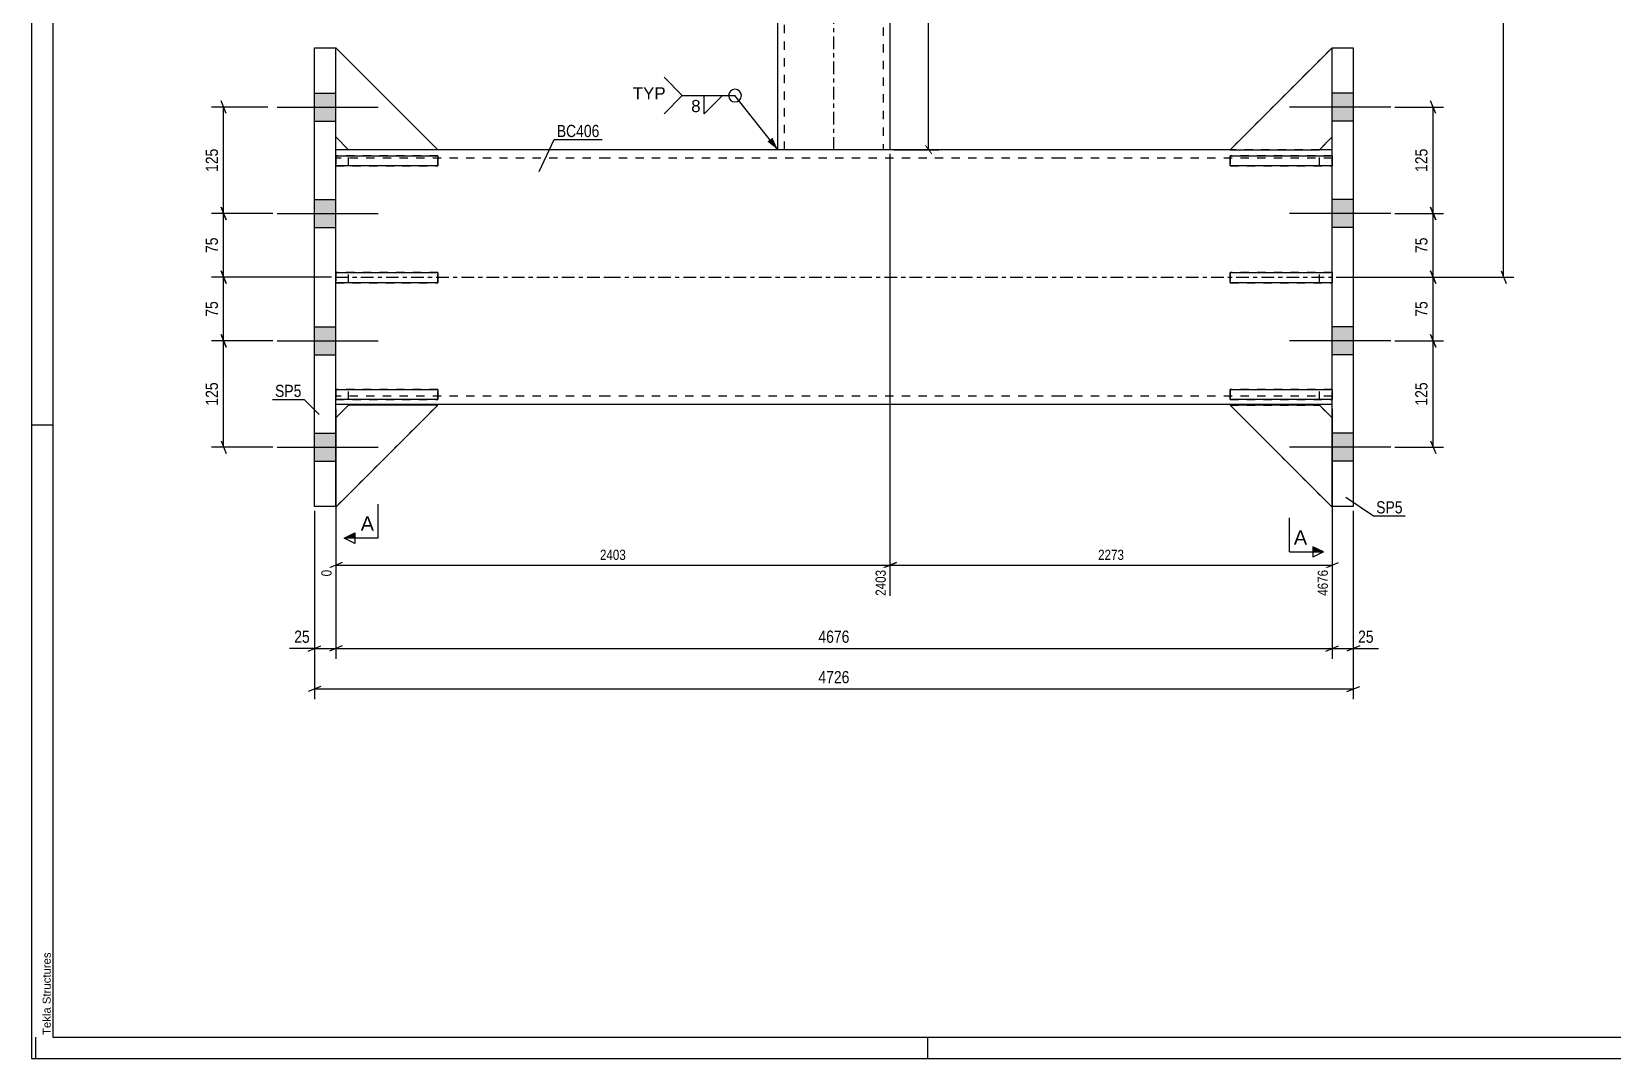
# Model space of a CAD drawing. Header units: millimetres. Extents: x 0 to 841, y 0 to 594.
# Drawn here: x 0 to 372.2, y 0 to 241.7 of the extents above; entities that cross this region are included whole.
import ezdxf

# ---------------------------------------------------------------- set-up
doc = ezdxf.new("R2010")
doc.units = ezdxf.units.MM
doc.linetypes.add('DXK_LINE_DOT2', pattern=[3.9198, 1.9599, -1.9599])
doc.linetypes.add('DXK_LINE_DOT3', pattern=[5.9187, 2.979, -0.9799, 0.9799, -0.9799])
doc.styles.add('Arial', font='arial.ttf', dxfattribs={"height": 0.2})
doc.styles.add('Arial Narrow', font='ARIALN.TTF', dxfattribs={"height": 0.2})

# ---------------------------------------------------------------- blocks, each defined once
blk = doc.blocks.new('Unknown-122566984-1134')
at = {"color": 5, "linetype": 'Continuous'}
for p, q in [((0, 594), (0, 0)), ((5, 589), (5, 5)), ((5, 149), (0, 149)), ((1, 0), (1, 5)), ((5, 5), (836, 5)), ((211, 0), (211, 5)), ((0, 0), (841, 0))]:
    blk.add_line(p, q, dxfattribs=at)
at = {"color": 174, "linetype": 'Continuous', "style": 'Arial'}
blk.add_text('Tekla Structures', height=1.9102, rotation=90, dxfattribs=at).set_placement((4.5, 5.5))
blk = doc.blocks.new('Part-122566984-2843 - 2769')
at = {"color": 2, "linetype": 'Continuous'}
for p, q in [((306.21, 237.88), (311.21, 237.88)), ((306.21, 212.44), (306.21, 237.88)), ((311.21, 237.88), (311.21, 129.88)), ((306.21, 184.94), (306.21, 210.04)), ((306.21, 157.44), (306.21, 182.54)), ((306.21, 129.88), (306.21, 155.04)), ((311.21, 129.88), (306.21, 129.88))]:
    blk.add_line(p, q, dxfattribs=at)
at = {"color": 7, "linetype": 'DXK_LINE_DOT2'}
for p, q in [((306.21, 210.04), (306.21, 212.44)), ((306.21, 182.54), (306.21, 184.94)), ((306.21, 155.04), (306.21, 157.44))]:
    blk.add_line(p, q, dxfattribs=at)
blk = doc.blocks.new('Part-122566984-2855 - 2769')
at = {"color": 7, "linetype": 'DXK_LINE_DOT2'}
for p, q in [((306.21, 237.88), (282.21, 213.88)), ((306.21, 216.88), (306.21, 237.88)), ((303.21, 213.88), (306.21, 216.88)), ((282.21, 213.88), (303.21, 213.88))]:
    blk.add_line(p, q, dxfattribs=at)
blk = doc.blocks.new('Part-122566984-2785 - 2769')
at = {"color": 2, "linetype": 'Continuous'}
for p, q in [((74.61, 213.88), (71.61, 213.88)), ((135.61, 213.88), (95.61, 213.88)), ((242.11, 213.88), (135.71, 213.88)), ((282.21, 213.88), (242.21, 213.88)), ((306.21, 213.88), (303.21, 213.88)), ((135.61, 153.88), (71.61, 153.88)), ((242.11, 153.88), (135.71, 153.88)), ((306.21, 153.88), (242.21, 153.88))]:
    blk.add_line(p, q, dxfattribs=at)
at = {"color": 7, "linetype": 'DXK_LINE_DOT2'}
for p, q in [((71.61, 153.88), (71.61, 213.88)), ((95.61, 213.88), (74.61, 213.88)), ((303.21, 213.88), (282.21, 213.88)), ((306.21, 153.88), (306.21, 213.88)), ((135.61, 211.88), (71.61, 211.88)), ((242.11, 211.88), (135.71, 211.88)), ((306.21, 211.88), (242.21, 211.88)), ((135.61, 155.88), (71.61, 155.88)), ((242.11, 155.88), (135.71, 155.88)), ((306.21, 155.88), (242.21, 155.88))]:
    blk.add_line(p, q, dxfattribs=at)
at = {"color": 7, "linetype": 'DXK_LINE_DOT3'}
for p, q in [((71.61, 183.88), (135.61, 183.88)), ((135.71, 183.88), (242.11, 183.88)), ((242.21, 183.88), (306.21, 183.88))]:
    blk.add_line(p, q, dxfattribs=at)
blk = doc.blocks.new('Part-122566984-2857 - 2769')
at = {"color": 7, "linetype": 'DXK_LINE_DOT2'}
for p, q in [((74.61, 153.74), (71.61, 150.74)), ((71.61, 129.74), (95.61, 153.74)), ((95.61, 153.74), (74.61, 153.74)), ((71.61, 150.74), (71.61, 129.74))]:
    blk.add_line(p, q, dxfattribs=at)
blk = doc.blocks.new('Bolt-122566984-2786 - 2769')
at = {"linetype": 'Continuous'}
for points in [[(306.21, 227.18), (306.21, 220.58), (311.21, 220.58), (311.21, 227.18)], [(306.21, 227.18), (306.21, 220.58), (311.21, 220.58), (311.21, 227.18)], [(306.21, 227.18), (306.21, 220.58), (311.21, 220.58), (311.21, 227.18)], [(306.21, 202.18), (306.21, 195.58), (311.21, 195.58), (311.21, 202.18)], [(306.21, 202.18), (306.21, 195.58), (311.21, 195.58), (311.21, 202.18)], [(306.21, 172.18), (306.21, 165.58), (311.21, 165.58), (311.21, 172.18)], [(306.21, 172.18), (306.21, 165.58), (311.21, 165.58), (311.21, 172.18)], [(306.21, 147.18), (306.21, 140.58), (311.21, 140.58), (311.21, 147.18)], [(306.21, 147.18), (306.21, 140.58), (311.21, 140.58), (311.21, 147.18)], [(306.21, 147.18), (306.21, 140.58), (311.21, 140.58), (311.21, 147.18)]]:
    blk.add_hatch(color=1, dxfattribs=at).paths.add_polyline_path(points)
at = {"color": 1, "linetype": 'Continuous'}
for p, q in [((311.21, 227.18), (306.21, 227.18)), ((311.21, 227.18), (306.21, 227.18)), ((311.21, 227.18), (306.21, 227.18)), ((320.01, 223.88), (296.21, 223.88)), ((320.01, 223.88), (296.21, 223.88)), ((320.01, 223.88), (296.21, 223.88)), ((311.21, 220.58), (306.21, 220.58)), ((311.21, 220.58), (306.21, 220.58)), ((311.21, 220.58), (306.21, 220.58)), ((311.21, 202.18), (306.21, 202.18)), ((311.21, 202.18), (306.21, 202.18)), ((320.01, 198.88), (296.21, 198.88)), ((320.01, 198.88), (296.21, 198.88)), ((311.21, 195.58), (306.21, 195.58)), ((311.21, 195.58), (306.21, 195.58)), ((311.21, 172.18), (306.21, 172.18)), ((311.21, 172.18), (306.21, 172.18)), ((320.01, 168.88), (296.21, 168.88)), ((320.01, 168.88), (296.21, 168.88)), ((311.21, 165.58), (306.21, 165.58)), ((311.21, 165.58), (306.21, 165.58)), ((311.21, 147.18), (306.21, 147.18)), ((311.21, 147.18), (306.21, 147.18)), ((311.21, 147.18), (306.21, 147.18)), ((320.01, 143.88), (296.21, 143.88)), ((320.01, 143.88), (296.21, 143.88)), ((320.01, 143.88), (296.21, 143.88)), ((311.21, 140.58), (306.21, 140.58)), ((311.21, 140.58), (306.21, 140.58)), ((311.21, 140.58), (306.21, 140.58))]:
    blk.add_line(p, q, dxfattribs=at)
blk = doc.blocks.new('Part-122566984-2852 - 2769')
at = {"color": 7, "linetype": 'DXK_LINE_DOT2'}
for p, q in [((306.21, 157.44), (282.21, 157.44)), ((282.21, 157.44), (282.21, 155.04)), ((303.21, 155.04), (303.21, 157.44)), ((306.21, 155.04), (306.21, 157.44)), ((282.21, 155.04), (306.21, 155.04))]:
    blk.add_line(p, q, dxfattribs=at)
blk = doc.blocks.new('Part-122566984-2851 - 2769')
at = {"color": 7, "linetype": 'DXK_LINE_DOT2'}
for p, q in [((306.21, 212.44), (282.21, 212.44)), ((282.21, 212.44), (282.21, 210.04)), ((303.21, 210.04), (303.21, 212.44)), ((306.21, 210.04), (306.21, 212.44)), ((282.21, 210.04), (306.21, 210.04))]:
    blk.add_line(p, q, dxfattribs=at)
blk = doc.blocks.new('Bolt-122566984-2788 - 2769')
at = {"linetype": 'Continuous'}
for points in [[(66.61, 227.18), (66.61, 220.58), (71.61, 220.58), (71.61, 227.18)], [(66.61, 227.18), (66.61, 220.58), (71.61, 220.58), (71.61, 227.18)], [(66.61, 227.18), (66.61, 220.58), (71.61, 220.58), (71.61, 227.18)], [(66.61, 202.18), (66.61, 195.58), (71.61, 195.58), (71.61, 202.18)], [(66.61, 202.18), (66.61, 195.58), (71.61, 195.58), (71.61, 202.18)], [(66.61, 172.18), (66.61, 165.58), (71.61, 165.58), (71.61, 172.18)], [(66.61, 172.18), (66.61, 165.58), (71.61, 165.58), (71.61, 172.18)], [(66.61, 147.18), (66.61, 140.58), (71.61, 140.58), (71.61, 147.18)], [(66.61, 147.18), (66.61, 140.58), (71.61, 140.58), (71.61, 147.18)], [(66.61, 147.18), (66.61, 140.58), (71.61, 140.58), (71.61, 147.18)]]:
    blk.add_hatch(color=1, dxfattribs=at).paths.add_polyline_path(points)
at = {"color": 1, "linetype": 'Continuous'}
for p, q in [((66.61, 227.18), (71.61, 227.18)), ((66.61, 227.18), (71.61, 227.18)), ((66.61, 227.18), (71.61, 227.18)), ((57.81, 223.88), (81.61, 223.88)), ((57.81, 223.88), (81.61, 223.88)), ((57.81, 223.88), (81.61, 223.88)), ((66.61, 220.58), (71.61, 220.58)), ((66.61, 220.58), (71.61, 220.58)), ((66.61, 220.58), (71.61, 220.58)), ((66.61, 202.18), (71.61, 202.18)), ((66.61, 202.18), (71.61, 202.18)), ((57.81, 198.88), (81.61, 198.88)), ((57.81, 198.88), (81.61, 198.88)), ((66.61, 195.58), (71.61, 195.58)), ((66.61, 195.58), (71.61, 195.58)), ((66.61, 172.18), (71.61, 172.18)), ((66.61, 172.18), (71.61, 172.18)), ((57.81, 168.88), (81.61, 168.88)), ((57.81, 168.88), (81.61, 168.88)), ((66.61, 165.58), (71.61, 165.58)), ((66.61, 165.58), (71.61, 165.58)), ((66.61, 147.18), (71.61, 147.18)), ((66.61, 147.18), (71.61, 147.18)), ((66.61, 147.18), (71.61, 147.18)), ((57.81, 143.88), (81.61, 143.88)), ((57.81, 143.88), (81.61, 143.88)), ((57.81, 143.88), (81.61, 143.88)), ((66.61, 140.58), (71.61, 140.58)), ((66.61, 140.58), (71.61, 140.58)), ((66.61, 140.58), (71.61, 140.58))]:
    blk.add_line(p, q, dxfattribs=at)
blk = doc.blocks.new('Part-122566984-2848 - 2769')
at = {"color": 2, "linetype": 'Continuous'}
for p, q in [((175.71, 277.98), (175.71, 317.98)), ((202.11, 317.98), (202.11, 277.98)), ((175.71, 213.88), (175.71, 277.88)), ((202.11, 277.88), (202.11, 213.88))]:
    blk.add_line(p, q, dxfattribs=at)
at = {"color": 7, "linetype": 'DXK_LINE_DOT2'}
for p, q in [((175.71, 317.98), (202.11, 317.98)), ((177.31, 277.98), (177.31, 317.98)), ((200.51, 317.98), (200.51, 277.98)), ((177.31, 213.88), (177.31, 277.88)), ((200.51, 277.88), (200.51, 213.88)), ((202.11, 213.88), (175.71, 213.88))]:
    blk.add_line(p, q, dxfattribs=at)
at = {"color": 7, "linetype": 'DXK_LINE_DOT3'}
for p, q in [((188.91, 277.98), (188.91, 317.98)), ((188.91, 213.88), (188.91, 277.88))]:
    blk.add_line(p, q, dxfattribs=at)
blk = doc.blocks.new('Part-122566984-2817 - 2769')
at = {"color": 7, "linetype": 'DXK_LINE_DOT2'}
for p, q in [((95.61, 157.44), (71.61, 157.44)), ((71.61, 157.44), (71.61, 155.04)), ((74.61, 155.04), (74.61, 157.44)), ((95.61, 155.04), (95.61, 157.44)), ((71.61, 155.04), (95.61, 155.04))]:
    blk.add_line(p, q, dxfattribs=at)
blk = doc.blocks.new('Part-122566984-2821 - 2769')
at = {"color": 2, "linetype": 'Continuous'}
for p, q in [((71.61, 210.04), (71.61, 212.44)), ((71.61, 212.44), (95.61, 212.44)), ((95.61, 212.44), (95.61, 210.04)), ((95.61, 210.04), (71.61, 210.04))]:
    blk.add_line(p, q, dxfattribs=at)
at = {"color": 7, "linetype": 'DXK_LINE_DOT2'}
blk.add_line((74.61, 210.04), (74.61, 212.44), dxfattribs=at)
blk = doc.blocks.new('Part-122566984-2818 - 2769')
at = {"color": 7, "linetype": 'DXK_LINE_DOT2'}
for p, q in [((95.61, 212.44), (71.61, 212.44)), ((71.61, 212.44), (71.61, 210.04)), ((74.61, 210.04), (74.61, 212.44)), ((95.61, 210.04), (95.61, 212.44)), ((71.61, 210.04), (95.61, 210.04))]:
    blk.add_line(p, q, dxfattribs=at)
blk = doc.blocks.new('Part-122566984-2819 - 2769')
at = {"color": 7, "linetype": 'DXK_LINE_DOT2'}
for p, q in [((95.61, 184.94), (71.61, 184.94)), ((71.61, 184.94), (71.61, 182.54)), ((71.61, 182.54), (95.61, 182.54)), ((74.61, 182.54), (74.61, 184.94)), ((95.61, 182.54), (95.61, 184.94))]:
    blk.add_line(p, q, dxfattribs=at)
blk = doc.blocks.new('Part-122566984-2820 - 2769')
at = {"color": 2, "linetype": 'Continuous'}
for p, q in [((71.61, 155.04), (71.61, 157.44)), ((71.61, 157.44), (95.61, 157.44)), ((95.61, 157.44), (95.61, 155.04)), ((95.61, 155.04), (71.61, 155.04))]:
    blk.add_line(p, q, dxfattribs=at)
at = {"color": 7, "linetype": 'DXK_LINE_DOT2'}
blk.add_line((74.61, 155.04), (74.61, 157.44), dxfattribs=at)
blk = doc.blocks.new('Part-122566984-2822 - 2769')
at = {"color": 2, "linetype": 'Continuous'}
for p, q in [((282.21, 212.44), (306.21, 212.44)), ((282.21, 210.04), (282.21, 212.44)), ((306.21, 212.44), (306.21, 210.04)), ((306.21, 210.04), (282.21, 210.04))]:
    blk.add_line(p, q, dxfattribs=at)
at = {"color": 7, "linetype": 'DXK_LINE_DOT2'}
blk.add_line((303.21, 210.04), (303.21, 212.44), dxfattribs=at)
blk = doc.blocks.new('Part-122566984-2823 - 2769')
at = {"color": 2, "linetype": 'Continuous'}
for p, q in [((282.21, 184.94), (306.21, 184.94)), ((282.21, 182.54), (282.21, 184.94)), ((306.21, 182.54), (282.21, 182.54)), ((306.21, 184.94), (306.21, 182.54))]:
    blk.add_line(p, q, dxfattribs=at)
at = {"color": 7, "linetype": 'DXK_LINE_DOT2'}
blk.add_line((303.21, 182.54), (303.21, 184.94), dxfattribs=at)
blk = doc.blocks.new('Part-122566984-2833 - 2769')
at = {"color": 2, "linetype": 'Continuous'}
for p, q in [((66.61, 129.88), (66.61, 237.88)), ((66.61, 237.88), (71.61, 237.88)), ((71.61, 212.44), (71.61, 237.88)), ((71.61, 184.94), (71.61, 210.04)), ((71.61, 157.44), (71.61, 182.54)), ((71.61, 129.88), (71.61, 155.04)), ((71.61, 129.88), (66.61, 129.88))]:
    blk.add_line(p, q, dxfattribs=at)
at = {"color": 7, "linetype": 'DXK_LINE_DOT2'}
for p, q in [((71.61, 210.04), (71.61, 212.44)), ((71.61, 182.54), (71.61, 184.94)), ((71.61, 155.04), (71.61, 157.44))]:
    blk.add_line(p, q, dxfattribs=at)
blk = doc.blocks.new('Part-122566984-2849 - 2769')
at = {"color": 2, "linetype": 'Continuous'}
for p, q in [((282.21, 157.44), (306.21, 157.44)), ((282.21, 155.04), (282.21, 157.44)), ((306.21, 157.44), (306.21, 155.04)), ((306.21, 155.04), (282.21, 155.04))]:
    blk.add_line(p, q, dxfattribs=at)
at = {"color": 7, "linetype": 'DXK_LINE_DOT2'}
blk.add_line((303.21, 155.04), (303.21, 157.44), dxfattribs=at)
blk = doc.blocks.new('Part-122566984-2850 - 2769')
at = {"color": 7, "linetype": 'DXK_LINE_DOT2'}
for p, q in [((306.21, 184.94), (282.21, 184.94)), ((282.21, 184.94), (282.21, 182.54)), ((282.21, 182.54), (306.21, 182.54)), ((303.21, 182.54), (303.21, 184.94)), ((306.21, 182.54), (306.21, 184.94))]:
    blk.add_line(p, q, dxfattribs=at)
blk = doc.blocks.new('Part-122566984-2853 - 2769')
at = {"color": 7, "linetype": 'DXK_LINE_DOT2'}
for p, q in [((282.21, 153.74), (303.21, 153.74)), ((306.21, 129.74), (282.21, 153.74)), ((303.21, 153.74), (306.21, 150.74)), ((306.21, 150.74), (306.21, 129.74))]:
    blk.add_line(p, q, dxfattribs=at)
blk = doc.blocks.new('Part-122566984-2854 - 2769')
at = {"color": 2, "linetype": 'Continuous'}
for p, q in [((306.21, 129.74), (282.21, 153.74)), ((303.21, 153.74), (282.21, 153.74)), ((303.21, 153.74), (306.21, 150.74)), ((306.21, 129.88), (306.21, 129.74))]:
    blk.add_line(p, q, dxfattribs=at)
at = {"color": 7, "linetype": 'DXK_LINE_DOT2'}
blk.add_line((306.21, 129.88), (306.21, 150.74), dxfattribs=at)
blk = doc.blocks.new('Part-122566984-2856 - 2769')
at = {"color": 2, "linetype": 'Continuous'}
for p, q in [((306.21, 237.88), (282.21, 213.88)), ((303.21, 213.88), (306.21, 216.88)), ((282.21, 213.88), (303.21, 213.88))]:
    blk.add_line(p, q, dxfattribs=at)
at = {"color": 7, "linetype": 'DXK_LINE_DOT2'}
blk.add_line((306.21, 216.88), (306.21, 237.88), dxfattribs=at)
blk = doc.blocks.new('Part-122566984-2858 - 2769')
at = {"color": 2, "linetype": 'Continuous'}
for p, q in [((71.61, 150.74), (74.61, 153.74)), ((71.61, 129.74), (95.61, 153.74)), ((95.61, 153.74), (74.61, 153.74)), ((71.61, 129.88), (71.61, 129.74))]:
    blk.add_line(p, q, dxfattribs=at)
at = {"color": 7, "linetype": 'DXK_LINE_DOT2'}
blk.add_line((71.61, 129.74), (71.61, 150.74), dxfattribs=at)
blk = doc.blocks.new('Part-122566984-2859 - 2769')
at = {"color": 7, "linetype": 'DXK_LINE_DOT2'}
for p, q in [((71.61, 216.88), (71.61, 237.88)), ((71.61, 237.88), (95.61, 213.88)), ((74.61, 213.88), (71.61, 216.88)), ((95.61, 213.88), (74.61, 213.88))]:
    blk.add_line(p, q, dxfattribs=at)
blk = doc.blocks.new('Part-122566984-2860 - 2769')
at = {"color": 2, "linetype": 'Continuous'}
for p, q in [((71.61, 237.88), (95.61, 213.88)), ((74.61, 213.88), (71.61, 216.88)), ((95.61, 213.88), (74.61, 213.88))]:
    blk.add_line(p, q, dxfattribs=at)
at = {"color": 7, "linetype": 'DXK_LINE_DOT2'}
blk.add_line((71.61, 216.88), (71.61, 237.88), dxfattribs=at)
blk = doc.blocks.new('Part-122566984-2861 - 2769')
at = {"color": 2, "linetype": 'Continuous'}
for p, q in [((71.61, 182.54), (71.61, 184.94)), ((71.61, 184.94), (95.61, 184.94)), ((95.61, 182.54), (71.61, 182.54)), ((95.61, 184.94), (95.61, 182.54))]:
    blk.add_line(p, q, dxfattribs=at)
at = {"color": 7, "linetype": 'DXK_LINE_DOT2'}
blk.add_line((74.61, 182.54), (74.61, 184.94), dxfattribs=at)
blk = doc.blocks.new('StraightDimension-122566984-3797 - 2769')
at = {"color": 7, "linetype": 'Continuous'}
for p, q in [((66.61, 128.88), (66.61, 94.07)), ((71.61, 128.88), (71.61, 94.07)), ((65.11, 95.87), (68.11, 97.07)), ((73.11, 97.07), (70.11, 95.87)), ((66.61, 96.47), (71.61, 96.47))]:
    blk.add_line(p, q, dxfattribs=at)
at = {"color": 0}
blk.add_wipeout([(66.09, 97.22), (66.09, 101.42), (61.23, 101.42), (61.23, 97.22)], dxfattribs=at)
at = {"color": 7, "linetype": 'Continuous'}
blk.add_line((66.61, 96.47), (60.71, 96.47), dxfattribs=at)
blk.add_line((66.61, 96.47), (60.71, 96.47), dxfattribs=at)
at = {"color": 3, "style": 'Arial Narrow'}
blk.add_text('25', height=2.863, dxfattribs=at).set_placement((61.83, 97.82))
blk = doc.blocks.new('StraightDimension-122566984-3033 - 2769')
at = {"linetype": 'Continuous'}
for points in [[(210.39, 318.88), (210.54, 319.08), (212.04, 317.08), (211.89, 316.88)], [(212.04, 212.98), (211.89, 212.78), (210.39, 214.78), (210.54, 214.98)]]:
    blk.add_hatch(color=7, dxfattribs=at).paths.add_polyline_path(points)
at = {"color": 7, "linetype": 'Continuous'}
for p, q in [((205.75, 317.98), (213.61, 317.98)), ((211.21, 213.88), (211.21, 317.98)), ((203.11, 213.88), (213.61, 213.88))]:
    blk.add_line(p, q, dxfattribs=at)
at = {"color": 0}
blk.add_wipeout([(210.61, 270.98), (206.41, 270.98), (206.41, 260.88), (210.61, 260.88)], dxfattribs=at)
at = {"color": 3, "style": 'Arial'}
blk.add_text('2890', height=2.865, rotation=90.0002, dxfattribs=at).set_placement((210.01, 261.48))
blk = doc.blocks.new('StraightDimension-122566984-3124 - 2769')
at = {"color": 7, "linetype": 'Continuous'}
for p, q in [((307.21, 347.98), (349, 347.98)), ((347.2, 346.48), (346, 349.48)), ((346.6, 183.88), (346.6, 347.98)), ((307.21, 183.88), (349, 183.88)), ((346, 185.38), (347.2, 182.38))]:
    blk.add_line(p, q, dxfattribs=at)
at = {"color": 0}
blk.add_wipeout([(345.85, 270.19), (341.65, 270.19), (341.65, 261.67), (345.85, 261.67)], dxfattribs=at)
at = {"color": 3, "style": 'Arial Narrow'}
blk.add_text('3190', height=2.863, rotation=90.0002, dxfattribs=at).set_placement((345.25, 262.27))
blk = doc.blocks.new('StraightDimension-122566984-3795 - 2769')
at = {"color": 7, "linetype": 'Continuous'}
for p, q in [((306.21, 128.74), (306.21, 94.07)), ((311.21, 128.88), (311.21, 94.07)), ((304.71, 95.87), (307.71, 97.07)), ((312.71, 97.07), (309.71, 95.87)), ((306.21, 96.47), (311.21, 96.47))]:
    blk.add_line(p, q, dxfattribs=at)
at = {"color": 0}
blk.add_wipeout([(316.59, 97.22), (316.59, 101.42), (311.74, 101.42), (311.74, 97.22)], dxfattribs=at)
at = {"color": 7, "linetype": 'Continuous'}
blk.add_line((311.21, 96.47), (317.12, 96.47), dxfattribs=at)
blk.add_line((311.21, 96.47), (317.12, 96.47), dxfattribs=at)
at = {"color": 3, "style": 'Arial Narrow'}
blk.add_text('25', height=2.863, dxfattribs=at).set_placement((312.34, 97.82))
blk = doc.blocks.new('StraightDimension-122566984-3796 - 2769')
at = {"color": 7, "linetype": 'Continuous'}
for p, q in [((71.61, 128.88), (71.61, 94.07)), ((306.21, 128.74), (306.21, 94.07)), ((73.11, 97.07), (70.11, 95.87)), ((304.71, 95.87), (307.71, 97.07)), ((71.61, 96.47), (306.21, 96.47))]:
    blk.add_line(p, q, dxfattribs=at)
at = {"color": 0}
blk.add_wipeout([(193.17, 97.22), (193.17, 101.42), (184.66, 101.42), (184.66, 97.22)], dxfattribs=at)
at = {"color": 3, "style": 'Arial Narrow'}
blk.add_text('4676', height=2.863, dxfattribs=at).set_placement((185.26, 97.82))
blk = doc.blocks.new('StraightDimension-122566984-4501 - 2769')
at = {"color": 7, "linetype": 'Continuous'}
for p, q in [((55.61, 223.88), (42.36, 223.88)), ((45.81, 222.38), (44.61, 225.38)), ((45.21, 198.88), (45.21, 223.88)), ((56.81, 198.88), (42.36, 198.88)), ((44.61, 200.38), (45.81, 197.38))]:
    blk.add_line(p, q, dxfattribs=at)
at = {"color": 0}
blk.add_wipeout([(44.46, 214.72), (40.26, 214.72), (40.26, 208.04), (44.46, 208.04)], dxfattribs=at)
at = {"color": 3, "style": 'Arial Narrow'}
blk.add_text('125', height=2.863, rotation=90.0002, dxfattribs=at).set_placement((43.86, 208.64))
blk = doc.blocks.new('StraightDimension-122566984-4502 - 2769')
at = {"color": 7, "linetype": 'Continuous'}
for p, q in [((56.81, 198.88), (42.36, 198.88)), ((45.81, 197.38), (44.61, 200.38)), ((45.21, 183.88), (45.21, 198.88)), ((70.61, 183.88), (42.36, 183.88)), ((44.61, 185.38), (45.81, 182.38))]:
    blk.add_line(p, q, dxfattribs=at)
at = {"color": 0}
blk.add_wipeout([(44.46, 193.81), (40.26, 193.81), (40.26, 188.95), (44.46, 188.95)], dxfattribs=at)
at = {"color": 3, "style": 'Arial Narrow'}
blk.add_text('75', height=2.863, rotation=90.0002, dxfattribs=at).set_placement((43.86, 189.55))
blk = doc.blocks.new('StraightDimension-122566984-4503 - 2769')
at = {"color": 7, "linetype": 'Continuous'}
for p, q in [((70.61, 183.88), (42.36, 183.88)), ((45.81, 182.38), (44.61, 185.38)), ((45.21, 168.88), (45.21, 183.88)), ((56.81, 168.88), (42.36, 168.88)), ((44.61, 170.38), (45.81, 167.38))]:
    blk.add_line(p, q, dxfattribs=at)
at = {"color": 0}
blk.add_wipeout([(44.46, 178.81), (40.26, 178.81), (40.26, 173.95), (44.46, 173.95)], dxfattribs=at)
at = {"color": 3, "style": 'Arial Narrow'}
blk.add_text('75', height=2.863, rotation=90.0002, dxfattribs=at).set_placement((43.86, 174.55))
blk = doc.blocks.new('StraightDimension-122566984-4504 - 2769')
at = {"color": 7, "linetype": 'Continuous'}
for p, q in [((56.81, 168.88), (42.36, 168.88)), ((45.81, 167.38), (44.61, 170.38)), ((45.21, 143.88), (45.21, 168.88)), ((44.61, 145.38), (45.81, 142.38)), ((56.81, 143.88), (42.36, 143.88))]:
    blk.add_line(p, q, dxfattribs=at)
at = {"color": 0}
blk.add_wipeout([(44.46, 159.72), (40.26, 159.72), (40.26, 153.04), (44.46, 153.04)], dxfattribs=at)
at = {"color": 3, "style": 'Arial Narrow'}
blk.add_text('125', height=2.863, rotation=90.0002, dxfattribs=at).set_placement((43.86, 153.64))
blk = doc.blocks.new('StraightDimension-122566984-4526 - 2769')
at = {"color": 7, "linetype": 'Continuous'}
for p, q in [((66.61, 128.88), (66.61, 84.55)), ((311.21, 128.88), (311.21, 84.55)), ((68.11, 87.55), (65.11, 86.35)), ((66.61, 86.95), (311.21, 86.95)), ((309.71, 86.35), (312.71, 87.55))]:
    blk.add_line(p, q, dxfattribs=at)
at = {"color": 0}
blk.add_wipeout([(193.17, 87.7), (193.17, 91.9), (184.66, 91.9), (184.66, 87.7)], dxfattribs=at)
at = {"color": 3, "style": 'Arial Narrow'}
blk.add_text('4726', height=2.863, dxfattribs=at).set_placement((185.26, 88.3))
blk = doc.blocks.new('StraightDimension-122566984-4612 - 2769')
at = {"color": 7, "linetype": 'Continuous'}
for p, q in [((202.11, 212.88), (202.11, 108.88)), ((306.21, 152.88), (306.21, 108.88)), ((203.61, 116.68), (200.61, 115.48)), ((202.11, 116.08), (306.21, 116.08)), ((304.71, 115.48), (307.71, 116.68))]:
    blk.add_line(p, q, dxfattribs=at)
at = {"color": 0}
blk.add_wipeout([(257.71, 116.83), (257.71, 120.33), (250.62, 120.33), (250.62, 116.83)], dxfattribs=at)
at = {"color": 0, "linetype": 'Continuous'}
blk.add_wipeout([(305.71, 115.48), (302.21, 115.48), (302.21, 108.38), (305.71, 108.38)], dxfattribs=at)
at = {"color": 3, "style": 'Arial Narrow'}
blk.add_text('2273', height=2.386, dxfattribs=at).set_placement((251.12, 117.33))
at = {"color": 3, "linetype": 'Continuous', "style": 'Arial Narrow'}
blk.add_text('4676', height=2.386, rotation=90.0002, dxfattribs=at).set_placement((305.21, 108.88))
blk = doc.blocks.new('StraightDimension-122566984-4613 - 2769')
at = {"color": 7, "linetype": 'Continuous'}
for p, q in [((202.11, 212.88), (202.11, 108.88)), ((71.61, 152.74), (71.61, 113.45)), ((73.11, 116.68), (70.11, 115.48)), ((71.61, 116.08), (202.11, 116.08)), ((200.61, 115.48), (203.61, 116.68))]:
    blk.add_line(p, q, dxfattribs=at)
at = {"color": 0}
blk.add_wipeout([(140.41, 116.83), (140.41, 120.33), (133.32, 120.33), (133.32, 116.83)], dxfattribs=at)
at = {"color": 0, "linetype": 'Continuous'}
for points in [[(71.11, 115.48), (67.61, 115.48), (67.61, 112.95), (71.11, 112.95)], [(201.61, 115.48), (198.11, 115.48), (198.11, 108.38), (201.61, 108.38)]]:
    blk.add_wipeout(points, dxfattribs=at)
at = {"color": 3, "style": 'Arial Narrow'}
blk.add_text('2403', height=2.386, dxfattribs=at).set_placement((133.82, 117.33))
at = {"color": 3, "linetype": 'Continuous', "style": 'Arial Narrow'}
for s, height, p in [('0', 2.39, (70.61, 113.45)), ('2403', 2.386, (201.11, 108.88))]:
    blk.add_text(s, height=height, rotation=90.0002, dxfattribs=at).set_placement(p)
blk = doc.blocks.new('StraightDimension-122566984-4630 - 2769')
at = {"color": 7, "linetype": 'Continuous'}
for p, q in [((321.01, 223.88), (332.41, 223.88)), ((330.61, 222.38), (329.41, 225.38)), ((330.01, 198.88), (330.01, 223.88)), ((321.01, 198.88), (332.41, 198.88)), ((329.41, 200.38), (330.61, 197.38))]:
    blk.add_line(p, q, dxfattribs=at)
at = {"color": 0}
blk.add_wipeout([(329.26, 214.72), (325.06, 214.72), (325.06, 208.04), (329.26, 208.04)], dxfattribs=at)
at = {"color": 3, "style": 'Arial Narrow'}
blk.add_text('125', height=2.863, rotation=90.0002, dxfattribs=at).set_placement((328.66, 208.64))
blk = doc.blocks.new('StraightDimension-122566984-4631 - 2769')
at = {"color": 7, "linetype": 'Continuous'}
for p, q in [((321.01, 198.88), (332.41, 198.88)), ((330.61, 197.38), (329.41, 200.38)), ((330.01, 183.88), (330.01, 198.88)), ((307.21, 183.88), (332.41, 183.88)), ((329.41, 185.38), (330.61, 182.38))]:
    blk.add_line(p, q, dxfattribs=at)
at = {"color": 0}
blk.add_wipeout([(329.26, 193.81), (325.06, 193.81), (325.06, 188.95), (329.26, 188.95)], dxfattribs=at)
at = {"color": 3, "style": 'Arial Narrow'}
blk.add_text('75', height=2.863, rotation=90.0002, dxfattribs=at).set_placement((328.66, 189.55))
blk = doc.blocks.new('StraightDimension-122566984-4632 - 2769')
at = {"color": 7, "linetype": 'Continuous'}
for p, q in [((307.21, 183.88), (332.41, 183.88)), ((330.61, 182.38), (329.41, 185.38)), ((330.01, 168.88), (330.01, 183.88)), ((321.01, 168.88), (332.41, 168.88)), ((329.41, 170.38), (330.61, 167.38))]:
    blk.add_line(p, q, dxfattribs=at)
at = {"color": 0}
blk.add_wipeout([(329.26, 178.81), (325.06, 178.81), (325.06, 173.95), (329.26, 173.95)], dxfattribs=at)
at = {"color": 3, "style": 'Arial Narrow'}
blk.add_text('75', height=2.863, rotation=90.0002, dxfattribs=at).set_placement((328.66, 174.55))
blk = doc.blocks.new('StraightDimension-122566984-4633 - 2769')
at = {"color": 7, "linetype": 'Continuous'}
for p, q in [((321.01, 168.88), (332.41, 168.88)), ((330.61, 167.38), (329.41, 170.38)), ((330.01, 143.88), (330.01, 168.88)), ((329.41, 145.38), (330.61, 142.38)), ((321.01, 143.88), (332.41, 143.88))]:
    blk.add_line(p, q, dxfattribs=at)
at = {"color": 0}
blk.add_wipeout([(329.26, 159.72), (325.06, 159.72), (325.06, 153.04), (329.26, 153.04)], dxfattribs=at)
at = {"color": 3, "style": 'Arial Narrow'}
blk.add_text('125', height=2.863, rotation=90.0002, dxfattribs=at).set_placement((328.66, 153.64))
blk = doc.blocks.new('Mark-122566984-2781 - 2769')
at = {"color": 0}
blk.add_wipeout([(133.71, 216.85), (133.71, 219.85), (123.66, 219.85), (123.66, 216.85)], dxfattribs=at)
blk.add_wipeout([(133.71, 216.85), (133.71, 219.85), (123.66, 219.85), (123.66, 216.85)], dxfattribs=at)
at = {"color": 30, "linetype": 'Continuous'}
for p, q in [((119.51, 208.71), (123.06, 216.25)), ((123.06, 216.25), (134.31, 216.25))]:
    blk.add_line(p, q, dxfattribs=at)
at = {"color": 3, "style": 'Arial Narrow'}
blk.add_text('BC406', height=2.863, dxfattribs=at).set_placement((123.66, 216.85))
blk = doc.blocks.new('SectionMark-122566984-3154 - 2769')
at = {"color": 0, "linetype": 'Continuous'}
for points in [[(300.32, 392.08), (300.32, 395.58), (297.21, 395.58), (297.21, 392.08)], [(300.32, 120.94), (300.32, 124.44), (297.21, 124.44), (297.21, 120.94)]]:
    blk.add_wipeout(points, dxfattribs=at)
at = {"linetype": 'Continuous'}
for points in [[(301.71, 396.08), (301.71, 397.33), (304.21, 397.33)], [(301.71, 119.19), (301.71, 120.44), (304.21, 119.19)]]:
    blk.add_hatch(color=6, dxfattribs=at).paths.add_polyline_path(points)
at = {"color": 6, "linetype": 'Continuous'}
for p, q in [((301.71, 396.08), (301.71, 398.58)), ((301.71, 398.58), (304.21, 397.33)), ((296.21, 397.33), (296.21, 389.33)), ((296.21, 397.33), (304.21, 397.33)), ((304.21, 397.33), (301.71, 396.08)), ((296.21, 119.19), (296.21, 127.19)), ((296.21, 119.19), (304.21, 119.19)), ((304.21, 119.19), (301.71, 120.44)), ((301.71, 120.44), (301.71, 117.94)), ((304.21, 119.19), (301.71, 117.94))]:
    blk.add_line(p, q, dxfattribs=at)
at = {"color": 3, "linetype": 'Continuous', "style": 'Arial'}
for p in [(297.21, 392.08), (297.21, 120.94)]:
    blk.add_text('A', height=3.34, dxfattribs=at).set_placement(p)
blk = doc.blocks.new('Mark-122566984-2829 - 2769')
at = {"color": 0}
blk.add_wipeout([(63.54, 155.67), (63.54, 158.67), (57.32, 158.67), (57.32, 155.67)], dxfattribs=at)
blk.add_wipeout([(63.54, 155.67), (63.54, 158.67), (57.32, 158.67), (57.32, 155.67)], dxfattribs=at)
at = {"color": 30, "linetype": 'Continuous'}
for p in [(56.72, 155.07), (67.67, 151.54)]:
    blk.add_line(p, (64.14, 155.07), dxfattribs=at)
at = {"color": 3, "style": 'Arial Narrow'}
blk.add_text('SP5', height=2.863, dxfattribs=at).set_placement((57.32, 155.67))
blk = doc.blocks.new('Mark-122566984-2839 - 2769')
at = {"color": 0}
blk.add_wipeout([(322.81, 128.27), (322.81, 131.27), (316.6, 131.27), (316.6, 128.27)], dxfattribs=at)
blk.add_wipeout([(322.81, 128.27), (322.81, 131.27), (316.6, 131.27), (316.6, 128.27)], dxfattribs=at)
at = {"color": 30, "linetype": 'Continuous'}
for p, q in [((309.43, 132.08), (316, 127.67)), ((316, 127.67), (323.41, 127.67))]:
    blk.add_line(p, q, dxfattribs=at)
at = {"color": 3, "style": 'Arial Narrow'}
blk.add_text('SP5', height=2.863, dxfattribs=at).set_placement((316.6, 128.27))
blk = doc.blocks.new('SectionMark-122566984-3152 - 2769')
at = {"color": 0, "linetype": 'Continuous'}
for points in [[(80.61, 392.49), (80.61, 395.99), (77.5, 395.99), (77.5, 392.49)], [(80.61, 124.21), (80.61, 127.71), (77.5, 127.71), (77.5, 124.21)]]:
    blk.add_wipeout(points, dxfattribs=at)
at = {"linetype": 'Continuous'}
for points in [[(76.11, 397.74), (76.11, 396.49), (73.61, 397.74)], [(76.11, 123.71), (76.11, 122.46), (73.61, 122.46)]]:
    blk.add_hatch(color=6, dxfattribs=at).paths.add_polyline_path(points)
at = {"color": 6, "linetype": 'Continuous'}
for p, q in [((73.61, 397.74), (76.11, 398.99)), ((76.11, 396.49), (76.11, 398.99)), ((81.61, 397.74), (73.61, 397.74)), ((73.61, 397.74), (76.11, 396.49)), ((81.61, 397.74), (81.61, 389.74)), ((81.61, 122.46), (81.61, 130.46)), ((73.61, 122.46), (76.11, 123.71)), ((76.11, 123.71), (76.11, 121.21)), ((81.61, 122.46), (73.61, 122.46)), ((76.11, 121.21), (73.61, 122.46))]:
    blk.add_line(p, q, dxfattribs=at)
at = {"color": 3, "linetype": 'Continuous', "style": 'Arial'}
for p in [(77.5, 392.49), (77.5, 124.21)]:
    blk.add_text('A', height=3.34, dxfattribs=at).set_placement(p)
blk = doc.blocks.new('WeldMark-122566984-3158 - 2769')
at = {"linetype": 'Continuous'}
blk.add_hatch(color=30, dxfattribs=at).paths.add_polyline_path([(174.44, 216.7), (175.71, 213.88), (173.26, 215.77)])
at = {"color": 3, "linetype": 'Continuous'}
for q in [(148.91, 230.91), (148.91, 222.34)]:
    blk.add_line((153.2, 226.62), q, dxfattribs=at)
at = {"color": 30, "linetype": 'Continuous'}
blk.add_line((175.71, 213.88), (165.62, 226.62), dxfattribs=at)
at = {"color": 3, "linetype": 'Continuous'}
for start, end in [(90, 270), (270, 90)]:
    blk.add_arc((165.62, 226.62), 1.5, start, end, dxfattribs=at)
at = {"color": 0}
blk.add_wipeout([(157.72, 222.52), (157.72, 225.92), (155.1, 225.92), (155.1, 222.52)], dxfattribs=at)
at = {"color": 30, "linetype": 'Continuous'}
blk.add_line((153.2, 226.62), (165.62, 226.62), dxfattribs=at)
at = {"color": 3, "linetype": 'Continuous'}
for p, q in [((158.38, 226.62), (162.67, 226.62)), ((162.67, 226.62), (158.38, 222.34)), ((158.38, 222.34), (158.38, 226.62))]:
    blk.add_line(p, q, dxfattribs=at)
at = {"color": 3, "style": 'Arial'}
blk.add_text('8', height=2.87, dxfattribs=at).set_placement((155.3, 222.72))
at = {"color": 0, "linetype": 'Continuous'}
blk.add_wipeout([(149.3, 225.72), (149.3, 228.72), (141.52, 228.72), (141.52, 225.72)], dxfattribs=at)
blk.add_wipeout([(149.3, 225.72), (149.3, 228.72), (141.52, 228.72), (141.52, 225.72)], dxfattribs=at)
at = {"color": 3, "linetype": 'Continuous', "style": 'Arial'}
blk.add_text('TYP', height=2.865, dxfattribs=at).set_placement((141.52, 225.72))

msp = doc.modelspace()

# ---------------------------------------------------------------- block references
for name in ['Unknown-122566984-1134', 'Part-122566984-2848 - 2769', 'Part-122566984-2833 - 2769', 'Part-122566984-2859 - 2769', 'Part-122566984-2860 - 2769', 'Part-122566984-2855 - 2769', 'Part-122566984-2856 - 2769', 'Part-122566984-2843 - 2769', 'Bolt-122566984-2788 - 2769', 'Bolt-122566984-2786 - 2769', 'Part-122566984-2785 - 2769', 'Part-122566984-2821 - 2769', 'Part-122566984-2818 - 2769', 'Part-122566984-2851 - 2769', 'Part-122566984-2822 - 2769', 'Part-122566984-2819 - 2769', 'Part-122566984-2861 - 2769', 'Part-122566984-2823 - 2769', 'Part-122566984-2850 - 2769', 'Part-122566984-2817 - 2769', 'Part-122566984-2820 - 2769', 'Part-122566984-2852 - 2769', 'Part-122566984-2849 - 2769', 'Part-122566984-2857 - 2769', 'Part-122566984-2858 - 2769', 'Part-122566984-2853 - 2769', 'Part-122566984-2854 - 2769']:
    msp.add_blockref(name, (0, 0))

# ---------------------------------------------------------------- next in the draw order: block references
for name in ['StraightDimension-122566984-3124 - 2769', 'StraightDimension-122566984-3033 - 2769', 'StraightDimension-122566984-4501 - 2769', 'StraightDimension-122566984-3797 - 2769', 'StraightDimension-122566984-3795 - 2769']:
    msp.add_blockref(name, (0, 0))

# ---------------------------------------------------------------- next in the draw order: block references
for name in ['StraightDimension-122566984-4630 - 2769', 'StraightDimension-122566984-4502 - 2769', 'StraightDimension-122566984-3796 - 2769']:
    msp.add_blockref(name, (0, 0))

# ---------------------------------------------------------------- next in the draw order: block references
for name in ['StraightDimension-122566984-4503 - 2769', 'StraightDimension-122566984-4526 - 2769']:
    msp.add_blockref(name, (0, 0))

# ---------------------------------------------------------------- next in the draw order: block references
for name in ['StraightDimension-122566984-4612 - 2769', 'StraightDimension-122566984-4504 - 2769']:
    msp.add_blockref(name, (0, 0))

# ---------------------------------------------------------------- next in the draw order: block references
for name in ['SectionMark-122566984-3154 - 2769', 'StraightDimension-122566984-4613 - 2769', 'StraightDimension-122566984-4631 - 2769', 'Mark-122566984-2839 - 2769']:
    msp.add_blockref(name, (0, 0))

# ---------------------------------------------------------------- next in the draw order: block references
for name in ['SectionMark-122566984-3152 - 2769', 'WeldMark-122566984-3158 - 2769', 'Mark-122566984-2781 - 2769', 'StraightDimension-122566984-4632 - 2769', 'Mark-122566984-2829 - 2769']:
    msp.add_blockref(name, (0, 0))

# ---------------------------------------------------------------- next in the draw order: block references
msp.add_blockref('StraightDimension-122566984-4633 - 2769', (0, 0))

doc.saveas('drawing.dxf')
